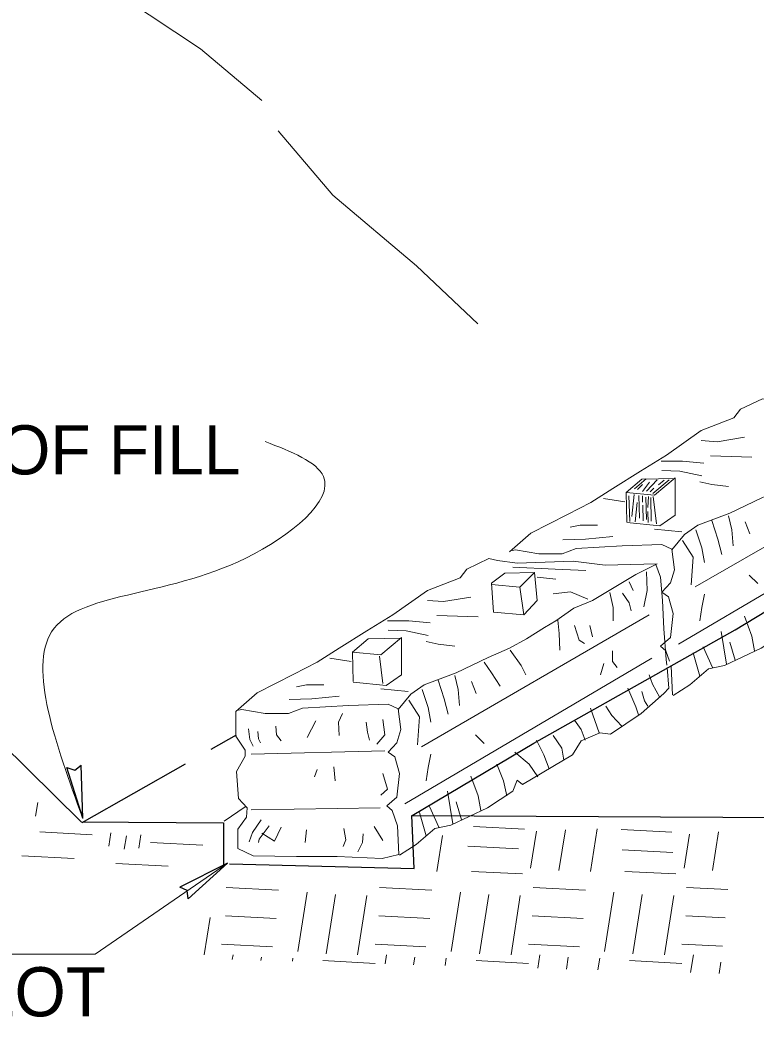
# Model space of a CAD drawing. Extents: x -120 to 879, y -38 to 233.
# Drawn here: x 584.74 to 602.56, y 15.74 to 39.89 of the extents above; entities that cross this region are included whole.
import ezdxf
from ezdxf.enums import TextEntityAlignment as Align

# ---------------------------------------------------------------- set-up
doc = ezdxf.new("R2010")
doc.units = 0
doc.header["$LTSCALE"] = 0.48
doc.linetypes.add('LONG_DASHED', pattern=[7.5, 6, -1.5])
doc.linetypes.add('MEDIUM_DASHED', pattern=[4.5, 3, -1.5])
doc.layers.add('1', color=7, linetype='Continuous', lineweight=13)

msp = doc.modelspace()

# ---------------------------------------------------------------- linework, layer by layer
at = {"layer": '1'}
for p, q in [((601.0871, 26.1525), (606.5949, 29.3435)), ((602.456, 29.2952), (601.4575, 29.3274)), ((599.9005, 28.7711), (599.6159, 28.5302)), ((600.1631, 28.7492), (599.9114, 28.4754)), ((600.4531, 28.7437), (600.0646, 28.4207)), ((600.3328, 28.7383), (600.2014, 28.6232)), ((599.8075, 28.6342), (599.6871, 28.5137)), ((599.9826, 28.6889), (599.8075, 28.4644)), ((600.0865, 28.5466), (599.999, 28.459)), ((599.38, 28.2153), (598.8647, 28.2959)), ((599.4122, 28.441), (599.4282, 27.7319)), ((599.4792, 28.3604), (599.5065, 27.7417)), ((599.6105, 28.3932), (599.5557, 27.8567)), ((599.7254, 28.3714), (599.7363, 27.8183)), ((599.8075, 28.3604), (599.8075, 28.2071)), ((599.8895, 28.3276), (599.9059, 27.7855)), ((599.9552, 28.344), (599.9443, 28.0812)), ((600.0099, 28.3166), (600.0208, 27.7472)), ((600.0725, 28.3443), (600.153, 27.6835)), ((600.6845, 24.7664), (606.6593, 28.2959)), ((599.6378, 27.7308), (599.6816, 28.2017)), ((599.8184, 28.1304), (599.8293, 27.7527)), ((599.9388, 27.9826), (599.9497, 27.7143)), ((600.765, 27.4902), (600.1047, 27.5546)), ((602.2949, 27.7319), (602.4077, 27.4417)), ((597.7151, 26.3451), (597.2642, 26.3934)), ((602.3916, 26.4426), (602.6009, 26.2331)), ((596.942, 25.4748), (596.8454, 26.1517)), ((599.4866, 26.2806), (599.5833, 26.0711)), ((594.4619, 22.2837), (599.9697, 25.4748)), ((595.8308, 25.4264), (594.8323, 25.4587)), ((598.5364, 25.2169), (598.6008, 24.9429)), ((592.7548, 24.3466), (592.2395, 24.4272)), ((592.787, 24.5723), (592.8031, 23.8632)), ((593.4473, 24.4756), (593.5278, 23.8148)), ((594.0593, 20.8977), (600.0342, 24.4272)), ((598.8746, 24.2982), (598.7941, 24.0243)), ((594.1398, 23.6214), (593.4795, 23.6858)), ((595.6698, 23.8632), (595.7825, 23.573)), ((591.9013, 22.9123), (591.6919, 22.5093)), ((595.7664, 22.5738), (595.9757, 22.3643)), ((590.3391, 22.1064), (593.5762, 22.187)), ((591.9335, 21.7357), (591.8691, 21.5585)), ((592.3361, 21.8002), (592.3683, 21.4617)), ((585.118, 20.6057), (585.1688, 20.9302)), ((589.6805, 20.4847), (590.1903, 20.8284)), ((590.3391, 20.7527), (593.4634, 20.801)), ((593.5278, 20.0113), (593.3185, 20.3498)), ((595.72, 20.3479), (596.9512, 20.2846)), ((598.5507, 19.2608), (598.7133, 20.2983)), ((585.2189, 20.2188), (586.4862, 20.1526)), ((586.8899, 19.8724), (586.9407, 20.1969)), ((587.2661, 19.8018), (587.3169, 20.1263)), ((587.6187, 19.8254), (587.6696, 20.1499)), ((591.6436, 19.9629), (591.6758, 20.2692)), ((594.8359, 19.2608), (594.9727, 20.1341)), ((597.1028, 19.3417), (597.243, 20.2349)), ((597.7892, 19.286), (597.9438, 20.2716)), ((599.2933, 20.2773), (600.5245, 20.214)), ((600.8176, 19.3417), (600.9464, 20.1623)), ((601.5041, 19.286), (601.6513, 20.2256)), ((587.8989, 19.9671), (589.1662, 19.9009)), ((595.5789, 19.8774), (596.8101, 19.8141)), ((584.7882, 19.6412), (586.0556, 19.5751)), ((599.3168, 19.7833), (600.548, 19.72)), ((587.061, 19.4549), (588.3283, 19.3887)), ((595.6726, 19.2658), (596.9037, 19.2025)), ((599.3874, 19.2658), (600.6186, 19.2025)), ((589.7326, 18.878), (590.9999, 18.8118)), ((593.4474, 18.878), (594.7147, 18.8118)), ((597.1622, 18.878), (598.4296, 18.8118)), ((600.8771, 18.878), (601.8803, 18.8256)), ((591.4652, 17.324), (591.6907, 18.7612)), ((592.1517, 17.2683), (592.3771, 18.7057)), ((592.9132, 17.2432), (593.1386, 18.6805)), ((595.1801, 17.324), (595.4056, 18.7612)), ((595.8666, 17.2683), (596.0919, 18.7057)), ((596.6281, 17.2432), (596.8534, 18.6805)), ((598.8949, 17.324), (599.1204, 18.7612)), ((599.5814, 17.2683), (599.8067, 18.7057)), ((600.3429, 17.2432), (600.5683, 18.6805)), ((589.1984, 17.2432), (589.3406, 18.1502)), ((589.7131, 18.1882), (590.9443, 18.1248)), ((593.4279, 18.1882), (594.6591, 18.1248)), ((597.1427, 18.1882), (598.3739, 18.1248)), ((600.8576, 18.1882), (601.8139, 18.139)), ((589.6214, 17.5043), (590.8526, 17.441)), ((593.3362, 17.5043), (594.5674, 17.441)), ((597.0511, 17.5043), (598.2822, 17.441)), ((600.7659, 17.5043), (601.7477, 17.4538)), ((589.8805, 17.1278), (589.8986, 17.2432)), ((590.5724, 17.1082), (590.5849, 17.1877)), ((591.3345, 17.0866), (591.3464, 17.1625)), ((593.5788, 17.0228), (593.6134, 17.2432)), ((594.2708, 17.0032), (594.2998, 17.1877)), ((595.0329, 16.9816), (595.0612, 17.1625)), ((597.2772, 16.9178), (597.3283, 17.2432)), ((597.9692, 16.8982), (598.0146, 17.1877)), ((598.7312, 16.8766), (598.7761, 17.1625)), ((600.9756, 16.8128), (601.0431, 17.2432)), ((592.0689, 17.1038), (593.3362, 17.0377)), ((595.7837, 17.1038), (597.0511, 17.0377)), ((599.4986, 17.1038), (600.7659, 17.0377)), ((601.6676, 16.7933), (601.7099, 17.0633))]:
    msp.add_line(p, q, dxfattribs=at)
at = {"layer": '1', "linetype": 'MEDIUM_DASHED'}
for p, q in [((601.7152, 25.0727), (601.844, 24.283)), ((601.2803, 24.702), (601.5058, 24.2024)), ((601.9245, 24.8148), (602.0533, 24.3797)), ((601.0387, 24.5569), (601.1998, 23.9928)), ((598.5525, 23.2185), (598.7618, 22.6222)), ((595.09, 21.2039), (595.2188, 20.4142)), ((594.6552, 20.8332), (594.8807, 20.3337)), ((595.2993, 20.9461), (595.4282, 20.5109)), ((594.4136, 20.6882), (594.5747, 20.1241))]:
    msp.add_line(p, q, dxfattribs=at)
at = {"layer": '1', "linetype": 'LONG_DASHED', "lineweight": 25}
msp.add_line((586.2413, 20.4454), (589.9845, 22.5706), dxfattribs=at)
at = {"layer": '1', "lineweight": 25}
for p, q in [((586.2583, 20.5498), (585.8753, 21.7809)), ((586.2583, 20.5498), (586.2216, 21.8386)), ((589.6676, 20.4438), (589.6676, 19.4153)), ((589.76, 19.4678), (588.6097, 18.8857)), ((589.76, 19.4678), (588.8093, 18.597))]:
    msp.add_line(p, q, dxfattribs=at)
for points in [[(594.2279, 20.6179), (612.295, 20.5212), (672.9985, 55.9451), (654.6185, 55.9193)], [(566.8051, 39.6398), (586.2243, 20.4623), (589.6676, 20.4438)], [(594.2368, 20.6178), (597.1796, 22.3682), (602.0528, 25.1142), (607.1826, 28.2196), (612.7515, 31.4276), (616.1449, 33.3855), (620.4053, 35.963)], [(585.8753, 21.7809), (586.0665, 21.7126), (586.2216, 21.8386)], [(589.812, 19.4442), (594.2812, 19.3364), (594.2279, 20.6179)], [(588.8093, 18.597), (588.7898, 18.7991), (588.6097, 18.8857)]]:
    msp.add_lwpolyline(points, dxfattribs=at)
at = {"layer": '1'}
for points in [[(585.9199, 41.6762), (587.2438, 40.4293), (589.1128, 39.1824), (590.5925, 37.9354)], [(590.9924, 37.2038), (592.3163, 35.6452), (594.3412, 33.9307), (595.8208, 32.5278)], [(606.7882, 30.5845), (606.1439, 30.5683), (605.532, 30.5522), (604.7589, 30.6489), (603.4062, 30.6006), (602.923, 30.6651), (602.7137, 30.7134), (602.1822, 30.4556), (602.0212, 30.2461), (601.232, 29.9398), (600.3946, 29.3435), (599.7665, 28.9567), (599.0901, 28.5377), (598.5587, 28.1992), (597.995, 27.9092), (597.1092, 27.4579), (596.5938, 27.0067)], [(606.7882, 30.5845), (606.2728, 30.3267), (605.7092, 29.9882), (605.226, 29.6981), (604.7751, 29.5047), (604.3402, 29.1985), (604.0664, 29.0373), (603.6316, 28.7633), (603.2129, 28.5377), (602.6976, 28.3121), (601.9245, 27.9414), (601.1515, 27.6513), (600.8294, 27.4257), (600.5234, 27.055)], [(602.2788, 29.7787), (601.6185, 29.6658), (601.232, 29.6981)], [(601.2964, 29.1502), (600.7811, 29.1985), (600.2658, 29.1985)], [(599.4282, 27.7157), (600.2335, 27.6352), (600.6039, 27.8931), (600.6039, 28.7956), (600.1047, 28.3765), (599.4122, 28.441), (599.7987, 28.7633), (600.6039, 28.7794)], [(601.2481, 28.8439), (600.7167, 28.9567), (600.2818, 28.9728)], [(601.8923, 28.5861), (601.4897, 28.6344), (601.1998, 28.6988)], [(601.8923, 27.8769), (601.9728, 27.5385), (602.0051, 27.1517)], [(598.7197, 27.6513), (598.301, 27.6513), (598.0594, 27.6029)], [(601.1032, 27.5385), (601.2481, 27.1033), (601.3126, 26.7487)], [(601.4897, 27.7641), (601.6347, 27.3128), (601.7312, 26.9422)], [(599.0901, 27.3773), (598.4298, 27.3128), (597.8822, 27.2967)], [(600.4648, 24.3567), (600.3785, 24.6052), (600.2497, 24.7181), (600.4912, 24.9276), (600.5556, 25.5078), (600.4429, 25.9108), (600.2818, 26.0235), (600.4912, 26.2492), (600.5878, 26.5715), (600.5234, 27.0711), (600.2818, 27.1839), (599.3156, 27.1517), (598.2043, 27.0872), (597.8662, 26.9582), (597.3025, 26.9582), (596.7388, 27.055), (596.6582, 27.0388)], [(600.7811, 27.2806), (601.0387, 26.8777), (600.9904, 26.2008)], [(600.163, 26.7157), (599.5187, 26.6996), (598.9068, 26.6835), (598.1337, 26.7802), (596.781, 26.7318), (596.2978, 26.7963), (596.0885, 26.8447), (595.557, 26.5868), (595.396, 26.3773), (594.6068, 26.0711), (593.7694, 25.4748), (593.1413, 25.088), (592.4649, 24.6689), (591.9335, 24.3305), (591.3698, 24.0404), (590.4841, 23.5892), (589.9687, 23.1379), (589.9687, 22.5416), (590.1942, 22.2032), (590.1942, 22.0581), (589.9848, 21.6874), (590.0331, 21.0267), (590.2425, 20.801), (590.2263, 20.5753), (590.017, 20.2852), (590.017, 19.8179), (590.3874, 19.6406), (591.4343, 19.6245), (592.4166, 19.6245), (593.5118, 19.5762), (593.9143, 19.6728), (593.8822, 20.3658), (593.7533, 20.7365), (593.6245, 20.8493), (593.866, 21.0588), (593.9304, 21.6391), (593.8177, 22.042), (593.6567, 22.1547), (593.866, 22.3804), (593.9627, 22.7027), (593.8982, 23.2023), (593.6567, 23.3152), (592.6904, 23.2829), (591.5792, 23.2185), (591.241, 23.0895), (590.6773, 23.0895), (590.1137, 23.1862), (590.0331, 23.1701)], [(600.163, 26.7157), (599.6477, 26.4579), (599.084, 26.1194), (598.6008, 25.8293), (598.1499, 25.6359), (597.7151, 25.3298), (597.4412, 25.1686), (597.0064, 24.8946), (596.5878, 24.6689), (596.0724, 24.4433), (595.2993, 24.0727), (594.5263, 23.7826), (594.2043, 23.5569), (593.8982, 23.1862)], [(598.4398, 26.5546), (597.6989, 26.5868), (596.6682, 26.6352)], [(600.4012, 24.2583), (600.3884, 24.395), (600.324, 25.1363), (600.2918, 25.8293), (600.2435, 26.3934), (600.1308, 26.6996)], [(596.2012, 25.5392), (596.1529, 26.2483), (596.475, 26.4901), (597.1997, 26.5062), (596.8454, 26.1517), (596.1529, 26.2162)], [(597.1997, 26.5062), (597.2642, 25.8293), (596.942, 25.4748), (596.2012, 25.5392)], [(599.9053, 26.5223), (599.9214, 26.0711), (599.8409, 25.6682)], [(595.6537, 25.9099), (594.9933, 25.7971), (594.6068, 25.8293)], [(598.4881, 25.8616), (598.0693, 26.0388), (597.6507, 25.9905)], [(599.0196, 26.0227), (599.1001, 25.6521), (599.1001, 25.3298)], [(599.3255, 26.0066), (599.4866, 25.7648), (599.5349, 25.5715)], [(601.3126, 25.9752), (601.2481, 25.6528), (601.1998, 25.3305)], [(594.6712, 25.2814), (594.1559, 25.3298), (593.6406, 25.3298)], [(597.7634, 25.3458), (597.7956, 25.0235), (597.8117, 24.6206)], [(598.166, 25.2169), (598.2787, 24.8623), (598.4076, 24.7817)], [(592.8031, 23.847), (593.6083, 23.7664), (593.9787, 24.0243), (593.9787, 24.9268), (593.4795, 24.5077), (592.787, 24.5723), (593.1735, 24.8946), (593.9787, 24.9107)], [(594.6229, 24.9752), (594.0915, 25.088), (593.6567, 25.1041)], [(595.2672, 24.7173), (594.8645, 24.7657), (594.5747, 24.8301)], [(596.6038, 24.6206), (596.8776, 24.2499), (596.9903, 24.0243)], [(599.084, 24.6045), (599.084, 24.3466), (599.1967, 24.2016)], [(595.9757, 24.3305), (596.1529, 24.0727), (596.3623, 23.7503)], [(595.2672, 24.0082), (595.3477, 23.6698), (595.3799, 23.2829)], [(592.0945, 23.7826), (591.6758, 23.7826), (591.4343, 23.7342)], [(594.478, 23.6698), (594.6229, 23.2346), (594.6874, 22.88)], [(594.8645, 23.8953), (595.0095, 23.4441), (595.1061, 23.0734)], [(592.4649, 23.5086), (591.8047, 23.4441), (591.2571, 23.428)], [(594.1559, 23.4118), (594.4136, 23.0089), (594.3652, 22.3321)], [(592.5454, 23.0895), (592.4488, 22.88), (592.4649, 22.5577)], [(593.5278, 22.9445), (593.5762, 22.5738), (593.3829, 22.3482)], [(590.2747, 22.7188), (590.3069, 22.461), (590.3874, 22.2998)], [(590.935, 22.7833), (590.9511, 22.5738), (591.0638, 22.4288)], [(593.1252, 22.88), (593.1574, 22.6382), (593.2057, 22.4449)], [(590.5002, 22.6544), (590.5163, 22.4771), (590.5646, 22.3804)], [(594.6874, 22.1064), (594.6229, 21.7841), (594.5747, 21.4617)], [(593.5278, 21.6391), (593.6406, 21.2523), (593.4795, 21.1073)], [(590.5807, 20.5109), (590.3713, 20.2047), (590.2908, 19.9791)], [(590.7739, 20.3658), (590.5323, 20.0435), (590.5163, 19.9629)], [(591.0638, 20.3337), (590.9027, 19.9952), (590.5967, 20.1886)], [(592.5777, 20.3014), (592.626, 20.0274), (592.5616, 19.8663)], [(593.0447, 20.1725), (593.0286, 19.9629), (592.9158, 19.7373)], [(589.7606, 19.4675), (586.5634, 17.2564), (575.2322, 17.2564)]]:
    msp.add_lwpolyline(points, dxfattribs=at)
at = {"layer": '1', "linetype": 'MEDIUM_DASHED'}
for points in [[(600.5556, 23.5255), (600.9583, 23.7833), (601.4092, 24.1702), (601.7957, 24.2508), (602.6814, 24.6698), (603.2934, 25.0727), (603.4062, 25.3467), (603.535, 25.2338), (604.7428, 25.9591), (604.9522, 26.2975), (605.4032, 26.4909), (605.6608, 26.4587), (606.4017, 26.9582), (606.9492, 27.4417), (607.078, 27.5708), (607.0286, 28.1019)], [(602.2788, 25.4433), (602.456, 24.9598), (602.5204, 24.6052)], [(593.9304, 19.6567), (594.3331, 19.9146), (594.784, 20.3014), (595.1705, 20.382), (596.0562, 20.801), (596.6682, 21.2039), (596.781, 21.4779), (596.9098, 21.3651), (598.1177, 22.0903), (598.3271, 22.4288), (598.778, 22.6222), (599.0357, 22.5899), (599.7765, 23.0895), (600.324, 23.573), (600.4528, 23.702), (600.406, 24.2056)], [(600.5395, 23.5416), (600.5073, 24.2346), (600.503, 24.2471)], [(599.9697, 24.0243), (600.0503, 23.7987), (600.2274, 23.4763)], [(599.4543, 23.702), (599.6477, 23.2507), (599.7121, 23.0573)], [(599.7926, 23.6214), (599.857, 23.3957), (599.9375, 23.2668)], [(598.9229, 23.2668), (599.0678, 23.0412), (599.3094, 22.7833)], [(598.166, 22.9284), (598.3271, 22.7027), (598.4237, 22.4449)], [(597.6507, 22.5577), (597.86, 22.2515), (597.9083, 21.9614)], [(597.248, 22.4449), (597.4252, 22.0903), (597.554, 21.7519)], [(596.7166, 22.1547), (597.0708, 21.8647), (597.2803, 21.5585)], [(596.2817, 21.8647), (596.4427, 21.4617), (596.5233, 21.0911)], [(595.6537, 21.5746), (595.8308, 21.0911), (595.8953, 20.7365)]]:
    msp.add_lwpolyline(points, dxfattribs=at)
at = {"layer": '1'}
msp.add_spline([(590.6774, 29.6762), (592.088, 28.8294), (590.2072, 26.8535), (585.5055, 25.0658), (586.2577, 20.5495)], degree=3, dxfattribs=at)

# ---------------------------------------------------------------- texts
for s, p in [('TOE OF FILL', (585.3, 28.879)), ('ANCHOR SLOT', (581.0684, 15.7536))]:
    msp.add_text(s, height=1.191, dxfattribs=at).set_placement(p, align=Align.CENTER)

doc.saveas('drawing.dxf')
